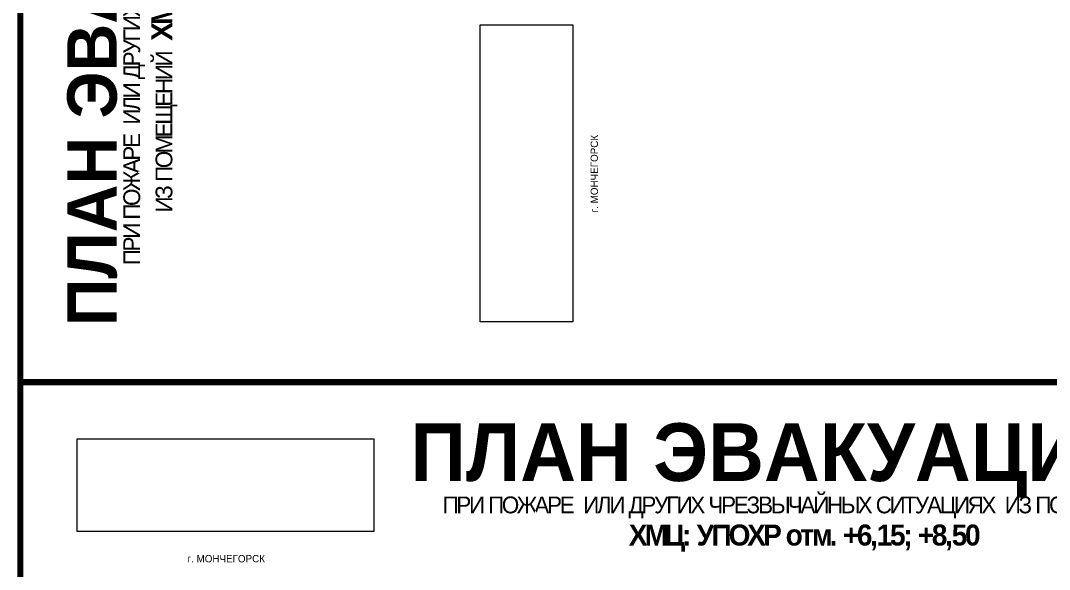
# Model space of a CAD drawing. Header units: millimetres. Extents: x 13114 to 67229, y 22859 to 38520.
# Drawn here: x 22483.5 to 22875.4, y 31221.1 to 31430.1 of the extents above; entities that cross this region are included whole.
import ezdxf

# ---------------------------------------------------------------- set-up
doc = ezdxf.new("R2010")
doc.units = ezdxf.units.MM
doc.styles.add('обычный', font='arial.ttf')
picture_1 = doc.add_image_def('image1.jpg', size_in_pixel=(337, 105))

msp = doc.modelspace()

# ---------------------------------------------------------------- linework, layer by layer
at = {"color": 1, "lineweight": 100}
for points in [[(22483.53, 31687.37), (23083.53, 31687.37), (23083.53, 31292.37), (22483.53, 31292.37)], [(22483.53, 31292.37), (23083.53, 31292.37), (23083.53, 30897.37), (22483.53, 30897.37)]]:
    msp.add_lwpolyline(points, close=True, dxfattribs=at)

# ---------------------------------------------------------------- texts
at = {"lineweight": 0, "rotation": 90, "style": 'обычный'}
for s, insert, char_height, width, attachment_point in [('{\\fProxima Nova Rg|b1|i0|c204|p2;ПЛАН ЭВАКУАЦИИ}', (22501.33, 31313.77), 18.81, 422.276, 1), ('\\pi-8.4,l8.4,t8.4;{\\fProxima Nova Rg|b0|i0|c204|p2;г. МОНЧЕГОРСК\\H1.1997x; }', (22702.06, 31371.81), 2.8, 126.6484, 5)]:
    msp.add_mtext(s, dxfattribs=dict(at, insert=insert, char_height=char_height, width=width, attachment_point=attachment_point))
at = {"color": 0, "lineweight": 0, "insert": (22522.49, 31441.97), "char_height": 8, "width": 449.2158, "attachment_point": 5, "rotation": 90, "style": 'обычный'}
msp.add_mtext('{\\fArial Black|b1|i0|c204|p34;\\H2x;\\T0.85;  \\fArial Narrow|b0|i0|c204|p34;\\H0.8x;\\W0.9;\\P\\fProxima Nova Rg|b0|i0|c204|p2;\\H0.5x;\\W1;\\C256;ПРИ ПОЖАРЕ  ИЛИ ДРУГИХ ЧРЕЗВЫЧАЙНЫХ СИТУАЦИЯХ  \\PИЗ ПОМЕЩЕНИЙ \\fProxima Nova Rg|b1|i0|c204|p2;\\H1.25x; ХМЦ: УПОХР отм. +4,80}', dxfattribs=at)
at = {"lineweight": 0, "style": 'обычный'}
for s, insert, char_height, width, attachment_point in [('{\\fProxima Nova Rg|b1|i0|c204|p2;ПЛАН ЭВАКУАЦИИ}', (22632.02, 31276.78), 22, 493.8901, 1), ('\\pi-8.4,l8.4,t8.4;{\\fProxima Nova Rg|b0|i0|c204|p2;г. МОНЧЕГОРСК\\H1.1997x; }', (22561.85, 31225.22), 2.8, 126.6484, 5)]:
    msp.add_mtext(s, dxfattribs=dict(at, insert=insert, char_height=char_height, width=width, attachment_point=attachment_point))
at = {"color": 0, "lineweight": 0, "insert": (22781.72, 31249.08), "char_height": 8, "width": 449.2158, "attachment_point": 5, "style": 'обычный'}
msp.add_mtext('{\\fArial Black|b1|i0|c204|p34;\\H2x;\\T0.85;  \\fArial Narrow|b0|i0|c204|p34;\\H0.8x;\\W0.9;\\P\\fProxima Nova Rg|b0|i0|c204|p2;\\H0.5x;\\W1;\\C256;ПРИ ПОЖАРЕ  ИЛИ ДРУГИХ ЧРЕЗВЫЧАЙНЫХ СИТУАЦИЯХ  ИЗ ПОМЕЩЕНИЙ \\fProxima Nova Rg|b1|i0|c204|p2;\\H1.25x;\\PХМЦ: УПОХР отм. +6,15; +8,50}', dxfattribs=at)

# ---------------------------------------------------------------- pictures from other files: only their frames are drawn
at = {"color": 7, "lineweight": 0, "true_color": 0xf5f5ff}
image = msp.add_image(picture_1, insert=(22693.86, 31315.41), size_in_units=(113.11, 35.24), rotation=90, dxfattribs=at)
image.dxf.flags = 7
image = msp.add_image(picture_1, insert=(22505.02, 31235.57), size_in_units=(113.11, 35.24), dxfattribs=at)
image.dxf.flags = 7

doc.saveas('drawing.dxf')
